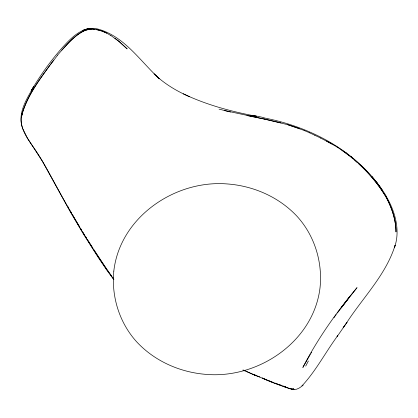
<?xml version="1.0" encoding="UTF-8"?>
<svg xmlns="http://www.w3.org/2000/svg" width="418" height="418" viewBox="0 0 418 418"><rect width="100%" height="100%" fill="white"/><g stroke="black" fill="none" stroke-linecap="round" stroke-linejoin="round"><path stroke-width="0.63" d="M21.705 116.162L22.206 113.743M22.457 112.536C28.006 95.011 39.308 80.162 49.763 65.318M305.715 366.111L308.359 360.995M310.349 354.333L302.851 367.464C317.659 338.81 336.312 312.33 357.029 287.662L341.104 307.935M310.971 353.294L311.598 352.259M343.883 326.74L343.157 327.759L347.013 322.283L337.06 336.678L337.723 335.685C325.559 352.165 315.951 370.923 301.958 385.908L303.092 385.103C300.067 387.92 296.012 390.537 291.691 389.336C281.795 385.971 271.862 382.522 262.358 378.138M333.982 317.654L335.058 316.144M346.271 323.344C362.767 297.632 385.929 275.002 395.125 245.235L394.393 247.764C400.548 230.935 395.323 212.109 386.687 197.181L386.091 197.071C391.739 207.657 396.071 220.401 395.966 231.933C395.998 219.68 391.833 207.762 386.091 197.071L386.509 196.888L385.532 194.866L381.974 189.537L371.874 176.584L377.093 182.885C349.944 147.742 307.909 126.597 265.012 118.09C262.269 117.061 254.708 115.629 250.601 115.363M335.435 315.632L336.192 314.608M337.321 313.072L349.793 296.608L341.496 307.418M50.139 64.8L53.744 60.009M57.627 55.119C43.477 74.19 27.128 93.334 21.412 116.894L22.258 112.954C17.598 127.239 28.576 139.784 35.948 150.856C43.514 162.179 49.789 174.29 56.367 186.198C73.814 218.264 92.467 249.797 113.91 279.365M57.564 55.119C65.412 46.132 73.239 36.46 84.018 30.875M61.775 50.113C71.013 40.415 81.965 26.115 97.19 29.615L102.17 31.057L106.653 33.064L110.958 35.619M84.608 30.676L88.141 29.506M292.626 388.923L293.582 388.719L292.386 389.001L289.449 388.468L272.061 382.204L242.795 370.076M88.762 29.448L91.866 29.176M291.691 389.336L294.141 389.644M92.488 29.124L94.912 29.438M96.124 29.594L102.238 31.172L106.742 33.179M250.565 115.373L251.772 115.556M252.979 115.744L256.595 116.298C233.364 111.977 210.317 105.895 188.664 96.302M246.954 115.556L264.573 119.114L224.304 110.493M280.875 122.855L264.646 119.114L287.84 124.721L299.225 128.446M230.59 112.024L219.089 109.145M290.233 388.494L291.356 388.787M287.788 124.731L304.205 130.447M278.654 384.361L281.633 385.427M275.248 383.128L277.463 383.938M253.062 374.434L256.709 375.777M256.709 375.772L253.036 374.408L258.711 376.608M286.497 387.24L287.542 387.632M283.279 386.039L284.93 386.655M267.29 380.124L272.479 382.12M253.13 374.246L254.828 374.936M258.225 376.315L259.923 377.005M262.19 377.961L266.715 379.899M304.132 130.468L309.409 132.72M243.448 370.029L245.241 370.808M246.395 371.315L252.498 374.188M309.33 132.741L314.906 135.26M183.246 93.784L189.208 96.563C176.365 90.972 164.211 83.637 154.08 73.892L159.383 78.767C140.061 61.018 124.292 36.052 97.546 28.952C82.383 25.488 70.475 38.493 61.404 48.666C50.024 61.733 39.856 75.883 31.183 90.889L33.633 86.756C26.611 99.129 17.028 113.733 22.682 128.451M314.822 135.286L320.768 138.081M320.684 138.107L332.049 144.006M326.526 141.07L337.148 147.037M337.049 147.063C356.867 159.603 373.964 176.757 385.981 196.925C378.651 184.704 369.444 173.669 358.937 164.06M110.854 35.493L119.015 41.45L127.171 48.906L118.89 41.314L114.872 38.19M341.861 150.208L348.91 155.439M346.444 152.847L346.762 153.093M351.209 156.593L351.501 156.818M349.856 156.186L350.796 156.928M351.272 157.299L353.215 158.965M354.673 160.219L357.536 162.764M113.717 279.517L106.7 270.018L98.167 257.347L83.407 234.023L70.459 212.125L42.427 161.353L27.468 138.222L22.922 128.99M110.227 274.156L111.742 276.193M112.499 277.212L113.257 278.231M107.112 269.767L108.497 271.721M109.187 272.693L109.882 273.67M106.773 269.27L93.527 249.144M92.864 248.109L88.255 240.831M84.055 234.08L84.702 235.115M85.345 236.154L86.636 238.234M87.278 239.268L87.926 240.308M80.711 228.594L81.385 229.696M83.062 232.455L83.731 233.557M75.23 219.408L79.368 226.389M70.679 211.565L71.656 213.248M72.309 214.377L74.911 218.87M67.93 206.659L68.845 208.295M69.456 209.381L70.067 210.473M113.811 271.115C111.266 296.639 119.449 322.936 136.785 341.961C154.775 361.277 180.289 372.459 206.461 374.408C258.81 378.771 313.965 341.192 320.084 287.25C322.628 261.725 314.446 235.428 297.114 216.404C279.12 197.087 253.606 185.905 227.434 183.957C175.085 179.594 119.929 217.172 113.811 271.115M83.297 30.221L82.827 30.451L87.581 28.821L92.237 28.356L87.581 28.821L83.297 30.221M286.847 387.575L284.256 386.593L287.333 387.763L286.847 387.575M381.974 189.537L377.026 182.807L381.942 189.563"/></g></svg>
